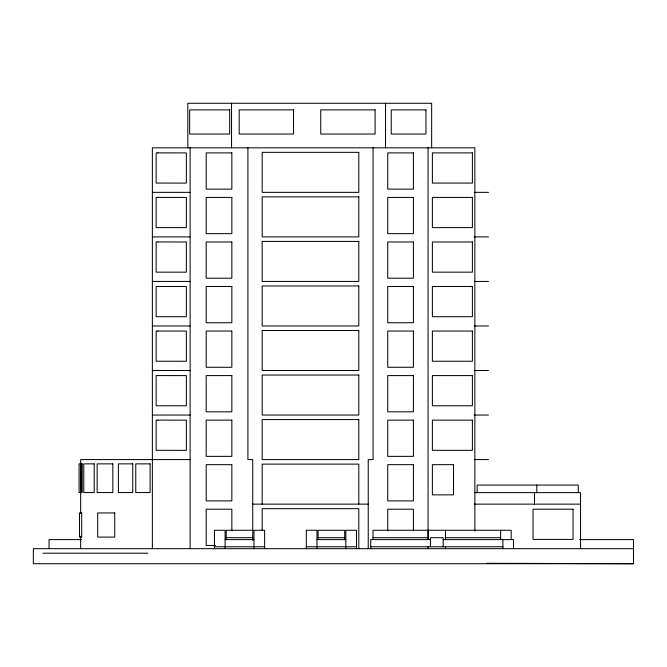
<?xml version="1.0" encoding="UTF-8"?>
<svg xmlns="http://www.w3.org/2000/svg" width="667" height="667" viewBox="0 0 667 667"><rect width="100%" height="100%" fill="white"/><g stroke="black" fill="none" stroke-linecap="round" stroke-linejoin="round"><path stroke-width="1" d="M152.368 192.354L190.112 192.354M474.362 192.354L488.452 192.354M152.368 236.893L190.112 236.893M474.362 236.893L488.452 236.893M152.368 281.432L190.112 281.432M474.362 281.432L488.452 281.432M152.368 325.971L190.112 325.971M474.362 325.971L488.452 325.971M152.368 370.51L190.112 370.51M474.362 370.51L488.452 370.51M152.368 415.049L190.112 415.049M474.362 415.049L488.452 415.049M190.112 459.588L80.649 459.588L80.649 513.457M474.362 459.588L488.452 459.588M474.862 492.63L580.548 492.63L580.548 548.674M252.735 504.135L368.234 504.135M474.154 504.135L580.548 504.135M252.81 530.265L226.246 530.265L226.246 539.611M226.246 537.694L252.81 537.694M318.117 537.694L344.689 537.694M373.011 537.694L428.147 537.694M445.481 537.694L500.617 537.694M81.491 539.611L49.033 539.611L49.033 548.674M225.096 539.611L253.96 539.611M316.967 539.611L345.839 539.611M430.448 539.611L370.71 539.611L370.71 548.674M443.18 539.611L513.49 539.611L513.49 548.674M579.565 539.611L633.492 539.611L633.492 563.723L33.35 563.723L33.35 548.674L633.65 548.674M215.424 545.439L206.178 545.439L206.178 509.204L231.849 509.204L231.849 530.949M214.449 546.757L264.616 546.757M306.32 546.757L356.486 546.757M370.71 546.757L502.918 546.757M42.913 553.201L147.849 553.201M486.585 563.282L633.492 563.723M578.247 492.63L578.247 485.076L477.163 485.076L477.163 492.63M536.802 485.076L536.802 492.63M534.5 492.63L534.5 504.135M511.189 539.611L511.189 530.265L373.011 530.265L373.011 539.611M502.918 539.611L502.918 548.674M500.617 530.265L500.617 539.611M474.862 531.065L474.862 147.816L152.368 147.816L152.368 548.674M445.481 530.265L445.481 539.611M445.489 546.623L445.489 548.674M443.18 546.757L443.18 537.694L430.448 537.694L430.448 546.757M431.649 147.816L431.649 103.277L187.819 103.277L187.819 147.816M428.147 530.265L428.147 539.611M428.064 147.816L428.064 539.611M428.064 546.623L428.064 548.674M413.407 530.949L413.407 509.204L387.735 509.204L387.735 530.949M385.543 103.277L385.543 147.816M373.078 147.816L373.078 459.588L368.234 459.588L368.234 548.674M358.804 504.135L358.804 464.124L262.173 464.124L262.173 504.135M358.804 548.674L358.804 508.663L262.173 508.663L262.173 530.207M356.486 548.674L356.486 530.265L345.839 530.265L345.839 548.674M344.689 539.611L344.689 530.265L318.117 530.265L318.117 539.611M316.967 548.674L316.967 530.265L306.32 530.265L306.32 548.674M264.616 548.674L264.616 530.265L253.96 530.265L253.96 548.674M252.735 540.387L252.735 459.588L247.916 459.588L247.916 147.816M231.541 103.277L231.541 147.816M225.096 548.674L225.096 530.265L214.449 530.265L214.449 548.674M190.112 147.816L190.112 548.674M81.032 463.865L81.024 492.554M80.649 536.243L80.649 548.674M229.681 109.888L189.67 109.888L189.67 134.042L229.681 134.042L229.681 109.888M293.538 109.888L239.186 109.888L239.186 134.042L293.538 134.042L293.538 109.888M375.096 109.888L320.744 109.888L320.744 134.042L375.096 134.042L375.096 109.888M425.963 109.888L391.237 109.888L391.237 134.042L425.963 134.042L425.963 109.888M358.804 152.343L262.173 152.343L262.173 192.354L358.804 192.354L358.804 152.343M157.996 152.876L156.145 152.876L156.145 183.075L186.335 183.1L186.335 152.901L157.996 152.876M231.849 152.893L206.178 152.893L206.178 189.128L231.849 189.128L231.849 152.893M413.407 152.893L387.735 152.893L387.735 189.128L413.407 189.128L413.407 152.893M472.394 152.893L432.383 152.893L432.383 183.083L472.394 183.083L472.394 152.893M358.804 196.882L262.173 196.882L262.173 236.893L358.804 236.893L358.804 196.882M157.996 197.415L156.145 197.415L156.145 227.614L186.335 227.639L186.335 197.44L157.996 197.415M231.849 197.432L206.178 197.432L206.178 233.667L231.849 233.667L231.849 197.432M413.407 197.432L387.735 197.432L387.735 233.667L413.407 233.667L413.407 197.432M472.394 197.432L432.383 197.432L432.383 227.622L472.394 227.622L472.394 197.432M358.804 241.421L262.173 241.421L262.173 281.432L358.804 281.432L358.804 241.421M157.996 241.954L156.145 241.954L156.145 272.153L186.335 272.178L186.335 241.979L157.996 241.954M231.849 241.971L206.178 241.971L206.178 278.206L231.849 278.206L231.849 241.971M413.407 241.971L387.735 241.971L387.735 278.206L413.407 278.206L413.407 241.971M472.394 241.971L432.383 241.971L432.383 272.169L472.394 272.169L472.394 241.971M358.804 285.96L262.173 285.96L262.173 325.971L358.804 325.971L358.804 285.96M157.996 286.502L156.145 286.502L156.145 316.692L186.335 316.717L186.335 286.518L157.996 286.502M231.849 286.51L206.178 286.51L206.178 322.745L231.849 322.745L231.849 286.51M413.407 286.51L387.735 286.51L387.735 322.745L413.407 322.745L413.407 286.51M472.394 286.51L432.383 286.51L432.383 316.708L472.394 316.708L472.394 286.51M358.804 330.507L262.173 330.507L262.173 370.51L358.804 370.51L358.804 330.507M157.996 331.04L156.145 331.04L156.145 361.231L186.335 361.256L186.335 331.057L157.996 331.04M231.849 331.049L206.178 331.049L206.178 367.284L231.849 367.284L231.849 331.049M413.407 331.049L387.735 331.049L387.735 367.284L413.407 367.284L413.407 331.049M472.394 331.049L432.383 331.049L432.383 361.247L472.394 361.247L472.394 331.049M358.804 375.046L262.173 375.046L262.173 415.049L358.804 415.049L358.804 375.046M157.996 375.579L156.145 375.579L156.145 405.769L186.335 405.794L186.335 375.596L157.996 375.579M231.849 375.588L206.178 375.588L206.178 411.822L231.849 411.822L231.849 375.588M413.407 375.588L387.735 375.588L387.735 411.822L413.407 411.822L413.407 375.588M472.394 375.588L432.383 375.588L432.383 405.786L472.394 405.786L472.394 375.588M358.804 419.585L262.173 419.585L262.173 459.588L358.804 459.588L358.804 419.585M157.996 420.118L156.145 420.118L156.145 450.308L186.335 450.333L186.335 420.135L157.996 420.118M231.849 420.127L206.178 420.127L206.178 456.361L231.849 456.361L231.849 420.127M413.407 420.127L387.735 420.127L387.735 456.361L413.407 456.361L413.407 420.127M472.394 420.127L432.383 420.127L432.383 450.325L472.394 450.325L472.394 420.127M82.191 463.865L79.081 463.865L79.081 492.554L82.191 492.554L82.191 463.865M94.205 463.865L83.775 463.865L83.775 492.554L94.205 492.554L94.205 463.865M112.823 463.865L97.149 463.865L97.149 492.554L112.823 492.554L112.823 463.865M132.741 463.865L118.392 463.865L118.392 492.554L132.741 492.554L132.741 463.865M150.1 463.865L135.76 463.865L135.76 492.554L150.1 492.554L150.1 463.865M231.849 464.666L206.178 464.666L206.178 500.9L231.849 500.9L231.849 464.666M413.407 464.666L387.735 464.666L387.735 500.9L413.407 500.9L413.407 464.666M453.518 464.666L432.383 464.666L432.383 494.864L453.518 494.864L453.518 464.666M573.045 509.204L533.033 509.204L533.033 539.403L573.045 539.403L573.045 509.204M81.716 512.94L79.481 512.94L79.481 537.093L81.716 537.093L81.716 512.94M114.741 512.94L97.707 512.94L97.707 537.093L114.741 537.093L114.741 512.94"/></g></svg>
